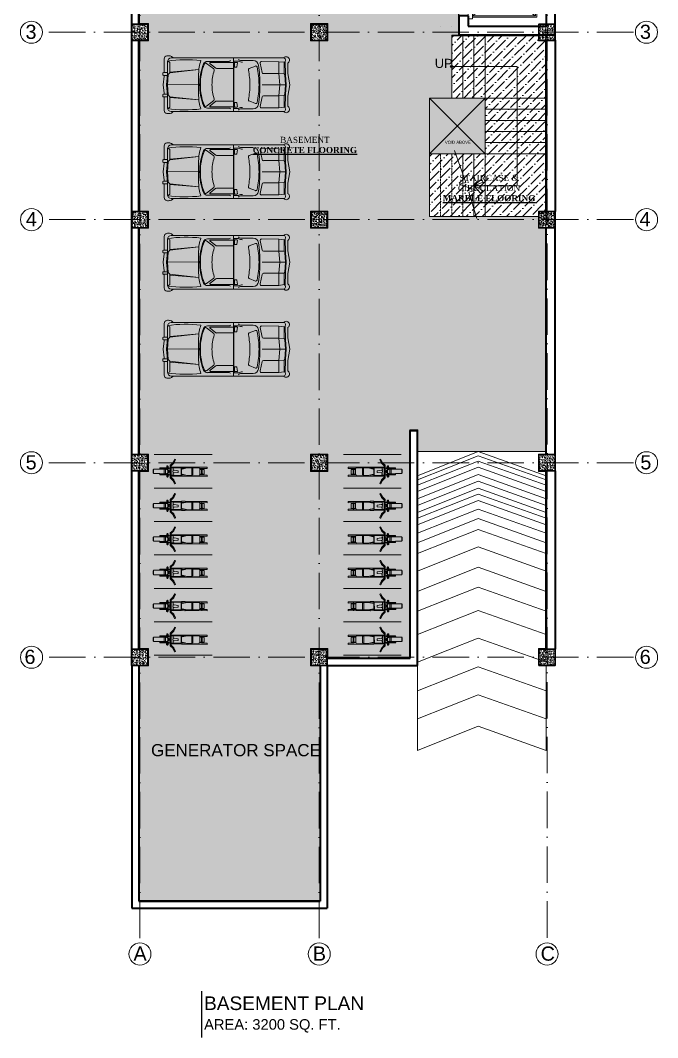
# Model space of a CAD drawing. Header units: inches. Extents: x 10755 to 33653, y -10992 to 10708.
# Drawn here: x 24280 to 24910, y -1536 to -531 of the extents above; entities that cross this region are included whole.
import ezdxf

# ---------------------------------------------------------------- set-up
doc = ezdxf.new("R2010")
doc.units = ezdxf.units.IN
doc.header["$MEASUREMENT"] = 0
doc.linetypes.add('ACAD_ISO10W100', pattern=[18, 12, -3, 0, -3])
doc.linetypes.add('HIDDEN', pattern=[0.375, 0.25, -0.125])
for name, color, linetype, lineweight in [('arrow line', 54, 'Continuous', 9), ('centerline', 9, 'ACAD_ISO10W100', 5), ('col', 1, 'Continuous', 30), ('DIMINSION', 5, 'Continuous', 15), ('hatch room', 33, 'Continuous', 9), ('hatch- rcc', 252, 'Continuous', 5), ('hatch1', 9, 'Continuous', 5), ('Pillar', 11, 'Continuous', 25), ('PLASTER', 50, 'Continuous', 9), ('STAIRCASE', 143, 'Continuous', 15), ('title text 1', 113, 'Continuous', 25), ('VEHICLES', 34, 'Continuous', 5), ('wall', 1, 'Continuous', 35), ('win sec', 161, 'Continuous', 9)]:
    doc.layers.add(name, color=color, linetype=linetype, lineweight=lineweight)
doc.layers.add('T-TEXT', color=230, linetype='Continuous')
doc.layers.add('text 100', color=4, linetype='Continuous')
doc.layers.get('DIMINSION').off()
doc.styles.add('Prajwal', font='stylu.ttf', dxfattribs={"height": 9})
doc.styles.get("Standard").update_dxf_attribs({"font": 'arial.ttf'})
doc.styles.add('suren', font='times.ttf', dxfattribs={"height": 4})

# ---------------------------------------------------------------- blocks, each defined once
blk = doc.blocks.new('ETERWEWE')
at = {"layer": 'hatch- rcc', "linetype": 'Continuous', "ltscale": 30}
h = blk.add_hatch(dxfattribs=at)
h.set_pattern_fill('AR-CONC', color=256, scale=0.5, style=0)
h.set_pattern_definition([(50, (0, 0), (3.586300913, -0.313760675), [0.375, -4.125]), (355, (0, 0), (-0.69375667, 3.76096067), [0.3, -3.3]), (100.4514445, (0.299, -0.026), (2.89254423, 3.447199955), [0.31870096, -3.50571056]), (46.1842, (0, 1), (5.33620665, -0.8275964), [0.5625, -6.1875]), (96.6356355, (0.4447, 0.931), (4.67330973, 4.870593), [0.47805171, -5.2585688]), (351.184164, (0, 1), (4.67330973, 4.870593), [0.45, -4.95]), (21, (0.5, 0.75), (2.98453526, -2.013094453), [0.375, -4.125]), (326, (0.5, 0.75), (1.21657666, 3.625750225), [0.3, -3.3]), (71.4514447, (0.7487, 0.5822), (4.20111188, 1.612655764), [0.31870095, -3.50571056]), (37.5, (0, 0), (0.060799277, 1.664469269), [0, -3.26, 0, -3.35, 0, -3.3125]), (7.5, (0, 0), (1.315347687, 1.97205856), [0, -1.91, 0, -3.185, 0, -1.2625]), (327.5, (-1.115, 0), (2.669112181, -0.112774359), [0, -1.25, 0, -3.9, 0, -5.175]), (317.5, (-1.615, 0), (2.915930847, 0.50052491), [0, -1.625, 0, -2.59, 0, -3.675])])
h.paths.add_polyline_path([(159423.2, -3794.6), (159439.2, -3794.6), (159439.2, -3778.6), (159423.2, -3778.6)])
at = {"layer": 'col', "linetype": 'Continuous', "ltscale": 30}
blk.add_lwpolyline([(159423.2, -3794.6), (159423.2, -3778.6), (159439.2, -3778.6), (159439.2, -3794.6), (159423.2, -3794.6)], dxfattribs=at)
blk = doc.blocks.new('wewerrr')
at = {"layer": 'DIMINSION', "linetype": 'Continuous'}
for p in [(16886.6, 33.2), (16886.6, 33.2), (17063.6, 33.2), (17063.6, 33.2), (17288.6, 33.2), (17288.6, 33.2), (16886.6, -116.8), (16886.6, -116.8), (17063.6, -116.8), (17063.6, -116.8), (17288.6, -116.8), (17288.6, -116.8), (16886.6, -332.8), (16886.6, -332.8), (17063.6, -332.8), (17063.6, -332.8), (17288.6, -332.8), (17288.6, -332.8), (16886.6, -517.8), (16886.6, -517.8), (17063.6, -517.8), (17063.6, -517.8), (17288.5, -517.8), (17288.5, -517.8), (16886.6, -757.8), (16886.6, -757.8), (17063.6, -757.8), (17063.6, -757.8), (17288.6, -757.8), (17288.6, -757.8), (16886.6, -949.8), (16886.6, -949.8), (17063.6, -949.8), (17063.6, -949.8), (17288.6, -949.8), (17288.6, -949.8)]:
    blk.add_blockref('ETERWEWE', p, dxfattribs=at)
blk = doc.blocks.new('ETLWEWE')
at = {"layer": 'wall', "color": 7, "ltscale": 30}
for p, q in [((174100.8, -1517.9), (174100.8, -1538)), ((174195.8, -1517.9), (174100.8, -1517.9)), ((174195.8, -1526.9), (174195.8, -1517.9)), ((174109.8, -1526.9), (174109.8, -1538)), ((174109.8, -1526.9), (174186.8, -1526.9)), ((174186.8, -1526.9), (174186.8, -1594.8)), ((174195.8, -1603.8), (174195.8, -1526.9)), ((174100.8, -1538), (174109.8, -1538)), ((174100.8, -1584.5), (174100.8, -1603.8)), ((174109.8, -1584.5), (174100.8, -1584.5)), ((174109.8, -1584.5), (174109.8, -1594.8)), ((174109.8, -1594.8), (174186.8, -1594.8)), ((174195.8, -1603.8), (174100.8, -1603.8))]:
    blk.add_line(p, q, dxfattribs=at)
at = {"layer": 'wall', "color": 7}
blk.add_line((174109.8, -1584.5), (174100.8, -1584.5), dxfattribs=at)
at = {"layer": 'win sec', "color": 7}
for p, q in [((174114, -1534.6), (174109.8, -1534.6)), ((174114, -1587.5), (174114, -1534.6)), ((174114, -1535.9), (174177.8, -1535.9)), ((174177.8, -1585.8), (174177.8, -1535.9)), ((174100.8, -1538), (174100.8, -1585.4)), ((174109.8, -1538), (174109.8, -1585.4)), ((174114, -1537.2), (174176.5, -1537.2)), ((174114, -1584.5), (174176.5, -1537.2)), ((174114, -1543.2), (174176.5, -1584.5)), ((174176.5, -1584.5), (174176.5, -1537.2)), ((174114, -1584.5), (174176.5, -1584.5)), ((174114, -1585.8), (174177.8, -1585.8)), ((174109.8, -1587.5), (174114, -1587.5)), ((174111.2, -1591.8), (174111.2, -1591.8))]:
    blk.add_line(p, q, dxfattribs=at)
blk = doc.blocks.new('A$C03EF3246')
at = {"layer": 'arrow line'}
for q in [(-16.4, -1), (-2, -1)]:
    blk.add_line((-9.2, 6.2), q, dxfattribs=at)
for points in [[(-16.4, -1), (-13.3, -2.8), (-9.2, 6.2)], [(-2, -1), (-5, -2.8), (-9.2, 6.2)]]:
    blk.add_lwpolyline(points, dxfattribs=at)
blk = doc.blocks.new('CAR KUMARI')
at = {"layer": 'VEHICLES'}
for p, q in [((176348.6, -1883.4), (176348.6, -1869.9)), ((176351.8, -1885), (176351.8, -1872.9)), ((176354.1, -1873.3), (176351.9, -1871.8)), ((176354.1, -1883.5), (176354.1, -1873.3)), ((176355.7, -1868.9), (176466.2, -1868.9)), ((176357.4, -1868.9), (176356.8, -1868.2)), ((176390.3, -1874.3), (176397.7, -1879.8)), ((176412.8, -1872.3), (176391.3, -1872.3)), ((176393.9, -1874.7), (176399.8, -1879)), ((176394.3, -1873.5), (176417.1, -1873.5)), ((176417.1, -1895.4), (176417.1, -1868.9)), ((176417.4, -1895.4), (176417.4, -1872.1)), ((176417.4, -1872.1), (176421.8, -1872.1)), ((176418, -1877.6), (176418, -1873.7)), ((176418.4, -1873.3), (176420.5, -1873.3)), ((176420.9, -1873.8), (176420.4, -1877.6)), ((176424, -1871.5), (176436.6, -1871.5)), ((176438.7, -1876.9), (176432.7, -1879.3)), ((176443.5, -1874), (176445.3, -1883.4)), ((176461.9, -1872.6), (176444.8, -1872.4)), ((176461.9, -1884.4), (176461.9, -1872.6)), ((176467, -1873.2), (176461.9, -1872.6)), ((176467, -1884.6), (176467, -1873.2)), ((176468.5, -1885.7), (176468.2, -1872.2)), ((176470.9, -1884.2), (176470.9, -1873.7)), ((176347.3, -1884.1), (176347.3, -1885.4)), ((176347.7, -1895.4), (176348.6, -1887)), ((176351.8, -1883.4), (176347.9, -1883.4)), ((176351.7, -1886.1), (176347.9, -1886.1)), ((176348.6, -1887), (176348.6, -1886.1)), ((176351.1, -1895.4), (176351.8, -1885)), ((176352.1, -1895.4), (176352.7, -1885.3)), ((176352.7, -1885.3), (176354.1, -1883.5)), ((176354.1, -1883.5), (176382.9, -1880.3)), ((176354.1, -1882.8), (176382.9, -1880.3)), ((176382.7, -1895.4), (176382.7, -1884.5)), ((176400.6, -1879.3), (176417.1, -1879.3)), ((176418.4, -1878), (176420, -1878)), ((176461.9, -1884.4), (176446.6, -1884.4)), ((176467, -1884.6), (176461.9, -1884.4)), ((176463, -1895.4), (176461.9, -1884.4)), ((176467.9, -1885.7), (176467, -1884.6)), ((176468.6, -1895.4), (176467.9, -1885.7)), ((176469.2, -1895.4), (176468.5, -1885.7)), ((176472.7, -1895.4), (176470.9, -1884.2)), ((176347.7, -1895.4), (176348.6, -1903.8)), ((176351.1, -1895.4), (176351.8, -1905.8)), ((176352, -1895), (176382.7, -1895.4)), ((176352.1, -1895.4), (176352.7, -1905.5)), ((176382.7, -1895.4), (176382.7, -1906.3)), ((176417.1, -1895.4), (176417.1, -1921.9)), ((176417.4, -1895.4), (176417.4, -1918.7)), ((176445.5, -1895.4), (176469.2, -1895.4)), ((176463, -1895.4), (176461.9, -1906.3)), ((176468.6, -1895.4), (176467.9, -1905.1)), ((176469.2, -1895.4), (176468.5, -1905.1)), ((176472.7, -1895.4), (176470.9, -1906.6)), ((176347.3, -1906.7), (176347.3, -1905.4)), ((176351.7, -1904.7), (176347.9, -1904.7)), ((176351.8, -1907.3), (176347.9, -1907.3)), ((176348.6, -1903.8), (176348.6, -1904.7)), ((176348.6, -1907.3), (176348.6, -1920.8)), ((176351.8, -1905.8), (176351.8, -1917.9)), ((176352.7, -1905.5), (176354.1, -1907.2)), ((176354.1, -1907.2), (176382.9, -1910.4)), ((176354.1, -1907.2), (176354.1, -1917.5)), ((176354.1, -1908), (176382.9, -1910.4)), ((176443.5, -1916.7), (176445.3, -1907.4)), ((176461.9, -1906.3), (176446.6, -1906.3)), ((176467, -1906.1), (176461.9, -1906.3)), ((176461.9, -1906.3), (176461.9, -1918.2)), ((176467.9, -1905.1), (176467, -1906.1)), ((176467, -1906.1), (176467, -1917.5)), ((176468.5, -1905.1), (176468.2, -1918.6)), ((176470.9, -1906.6), (176470.9, -1917)), ((176354.1, -1917.5), (176351.9, -1919)), ((176390.3, -1916.5), (176397.7, -1911)), ((176393.9, -1916.1), (176399.8, -1911.7)), ((176394.3, -1917.3), (176417.1, -1917.3)), ((176400.6, -1911.5), (176417.1, -1911.5)), ((176418, -1913.2), (176418, -1917.1)), ((176418.4, -1912.8), (176420, -1912.8)), ((176418.4, -1917.4), (176420.5, -1917.4)), ((176420.9, -1917), (176420.4, -1913.1)), ((176438.7, -1913.9), (176432.7, -1911.4)), ((176467, -1917.5), (176461.9, -1918.2)), ((176355.7, -1921.9), (176466.2, -1921.9)), ((176357.4, -1921.9), (176356.8, -1922.6)), ((176412.8, -1918.4), (176391.3, -1918.4)), ((176417.4, -1918.7), (176421.8, -1918.7)), ((176424, -1919.2), (176436.6, -1919.2)), ((176461.9, -1918.2), (176444.8, -1918.3))]:
    blk.add_line(p, q, dxfattribs=at)
at = {"layer": 'VEHICLES', "extrusion": (0, 0, -1)}
for centre, major_axis, ratio, start_param, end_param in [((176351.7, -1869.9), (2.15, 2.15), 1, 3.926991, 5.354655), ((176352.9, -1878.5), (8.29, 8.29), 1, -0.92853, -0.628431), ((176354.2, -1870.2), (-2.3, 2.3), 1, 0.942365, 1.702893), ((176469.1, -1871), (-2.31, 2.31), 1, 6.200505, 9.617557), ((176355.8, -1872.9), (-2.82, 2.82), 1, 5.497787, 7.068583), ((176370.3, -1992.7), (86.3, 86.3), 1, -0.937261, -0.665434), ((176422, -1884.5), (-27.8, 27.8), 1, 5.497787, 5.833742), ((176440.5, -1895.4), (-40.2, 40.2), 1, 5.497787, 5.867342), ((176440.4, -1895.4), (-39.6, 39.6), 1, 5.497787, 5.873713), ((176391.3, -1876.3), (2.82, 2.82), 1, 4.296546, 5.497787), ((176389.6, -1875.3), (-0.94, 0.94), 1, 5.873713, 7.710255), ((176394.3, -1874.1), (-0.47, 0.47), 1, 4.568662, 7.068584), ((176412.8, -1870.7), (1.12, 1.12), 1, 1.385462, 2.356195), ((176418.4, -1873.7), (0.282, 0.282), 1, 3.926991, 5.497787), ((176418.4, -1877.6), (-0.282, 0.282), 1, 3.926991, 5.497787), ((176420, -1877.6), (0.282, 0.282), 1, 0.907953, 2.356195), ((176420.5, -1873.7), (-0.282, 0.282), 1, 0.785398, 2.478749), ((176426, -1864.3), (-6.23, 6.23), 1, 3.910989, 4.414999), ((176424, -1869.2), (1.68, 1.68), 1, 2.356195, 3.433484), ((176436.6, -1876.9), (3.76, 3.76), 1, -0.785398, 0.64436), ((176439.2, -1878.1), (0.94, 0.94), 1, -1.175151, 0.572911), ((176359, -1895.4), (58.9, 58.9), 1, 0.572911, 0.785398), ((176306.2, -1895.4), (-96.9, 96.9), 1, 2.215156, 2.356195), ((176444.8, -1873.8), (0.94, 0.94), 1, 3.737424, 5.505309), ((176466.2, -1871.1), (-1.59, 1.59), 1, 0.785398, 3.568227), ((176347.9, -1884.1), (-0.47, 0.47), 1, 5.497787, 7.068583), ((176347.9, -1885.4), (-0.47, 0.47), 1, 3.926991, 5.497787), ((176440.4, -1895.4), (31.5, 31.5), 1, 3.926991, 4.249639), ((176396.9, -1880.8), (-0.94, 0.94), 1, 1.427069, 2.678843), ((176400.6, -1878), (-0.94, 0.94), 1, 3.926991, 4.568662), ((176433.2, -1880.5), (-0.94, 0.94), 1, 5.303337, 6.678831), ((176357.9, -1895.4), (-53.3, 53.3), 1, 2.161744, 2.356195), ((176446.6, -1883.1), (0.94, 0.94), 1, 2.356195, 3.737424), ((176440.5, -1895.4), (40.2, 40.2), 1, 3.557436, 3.926991), ((176440.4, -1895.4), (-39.6, 39.6), 1, 5.121861, 5.497787), ((176440.4, -1895.4), (-31.5, 31.5), 1, 5.175139, 5.497787), ((176357.9, -1895.4), (53.3, 53.3), 1, 0.785398, 0.979848), ((176359, -1895.4), (-58.9, 58.9), 1, 2.356195, 2.568682), ((176306.2, -1895.4), (96.9, 96.9), 1, 0.785398, 0.926437), ((176347.9, -1905.4), (0.47, 0.47), 1, 3.926991, 5.497787), ((176347.9, -1906.7), (0.47, 0.47), 1, 2.356195, 3.926991), ((176422, -1906.3), (27.8, 27.8), 1, 3.591036, 3.926991), ((176446.6, -1907.7), (-0.94, 0.94), 1, 5.687354, 7.068583), ((176355.8, -1917.9), (-2.82, 2.82), 1, 3.926991, 5.497787), ((176391.3, -1914.5), (2.82, 2.82), 1, 2.356195, 3.557436), ((176389.6, -1915.4), (-0.94, 0.94), 1, 3.285319, 5.121861), ((176394.3, -1916.6), (0.47, 0.47), 1, 2.356195, 4.856116), ((176396.9, -1909.9), (-0.94, 0.94), 1, 2.033546, 3.285319), ((176400.6, -1912.8), (-0.94, 0.94), 1, 0.143727, 0.785398), ((176418.4, -1913.2), (0.282, 0.282), 1, 3.926991, 5.497787), ((176418.4, -1917.1), (0.282, 0.282), 1, 2.356195, 3.926991), ((176420, -1913.2), (-0.282, 0.282), 1, 0.785398, 2.23364), ((176420.5, -1917.1), (0.282, 0.282), 1, 0.662844, 2.356195), ((176426, -1926.5), (6.23, 6.23), 1, -1.273406, -0.769396), ((176433.2, -1910.2), (0.94, 0.94), 1, 2.745947, 4.121441), ((176436.6, -1913.9), (-3.76, 3.76), 1, 2.497233, 3.926991), ((176439.2, -1912.7), (-0.94, 0.94), 1, 2.568682, 4.316744), ((176444.8, -1917), (-0.94, 0.94), 1, 3.919469, 5.687354), ((176466.2, -1919.6), (-1.59, 1.59), 1, 1.144162, 3.926991), ((176469.1, -1919.7), (2.31, 2.31), 1, -0.192779, 3.224273), ((176351.7, -1920.8), (-2.15, 2.15), 1, 4.070123, 5.497787), ((176352.9, -1912.2), (8.29, 8.29), 1, 2.199227, 2.499327), ((176370.3, -1798.1), (130.5, 4.9), 0.93408, 1.493988, 1.747482), ((176354.2, -1920.6), (-2.3, 2.3), 1, 3.009496, 3.770024), ((176412.8, -1920), (-1.12, 1.12), 1, 0.785398, 1.75613), ((176424, -1921.6), (-1.68, 1.68), 1, 5.991294, 7.068583)]:
    blk.add_ellipse(centre, major_axis=major_axis, ratio=ratio, start_param=start_param, end_param=end_param, dxfattribs=at)
blk = doc.blocks.new('FADFEEEE')
at = {"layer": 'VEHICLES', "extrusion": (0.001007, -0.000112319, 0.999999)}
for p, q in [((6567, 715.7, -0.1), (6541.5, 703.1, 0)), ((6550.7, 706.2, -0.1), (6558, 710.1, -0.1)), ((6558, 710.1, -0.1), (6551, 706.3, -0.1)), ((6558.7, 709.8, -0.1), (6558, 710.1, -0.1)), ((6558.7, 709.8, -0.1), (6567.8, 714.1, -0.1)), ((6559.2, 709.7, -0.1), (6558.7, 709.8, -0.1)), ((6559.2, 709.7, -0.1), (6559.6, 708.9, -0.1)), ((6561.7, 709.9, -0.1), (6559.6, 708.9, -0.1)), ((6559.6, 708.9, -0.1), (6562.3, 703.4, -0.1)), ((6561.2, 711, -0.1), (6561.7, 711.2, -0.1)), ((6561.5, 711.1, -0.1), (6561.2, 711, -0.1)), ((6561.7, 709.9, -0.1), (6561.2, 711, -0.1)), ((6562, 711.4, -0.1), (6561.5, 711.1, -0.1)), ((6561.7, 711.2, -0.1), (6562, 711.4, -0.1)), ((6564.3, 704.4, -0.1), (6561.7, 709.9, -0.1)), ((6562.5, 710.3, -0.1), (6562, 711.4, -0.1)), ((6562.9, 709.6, -0.1), (6562.2, 711.1, -0.1)), ((6562.5, 710.3, -0.1), (6564.8, 711.4, -0.1)), ((6565.2, 704.8, -0.1), (6562.5, 710.3, -0.1)), ((6563.4, 708.6, -0.1), (6564.4, 706.5, -0.1)), ((6567.4, 705.9, -0.1), (6564.8, 711.4, -0.1)), ((6567, 715.7, -0.1), (6567.8, 714.1, -0.1)), ((6520, 694.4, 0), (6520.5, 694.7, 0)), ((6520.3, 694.6, 0), (6520, 694.4, 0)), ((6520.1, 694.2, 0), (6520, 694.4, 0)), ((6520.2, 694.2, 0), (6521.1, 694.4, 0)), ((6520.9, 694.8, 0), (6520.3, 694.6, 0)), ((6520.5, 694.7, 0), (6520.9, 694.8, 0)), ((6521.1, 694.4, 0), (6520.9, 694.8, 0)), ((6521.1, 694.4, 0), (6521.4, 694.4, 0)), ((6521.4, 694.4, 0), (6522, 693, 0)), ((6524.5, 693.9, 0), (6523.2, 696.8, 0)), ((6523.2, 696.8, 0), (6523.5, 696.7, 0)), ((6523.5, 696.7, 0), (6524.6, 696.7, 0)), ((6525.3, 695.3, 0), (6524.6, 696.7, 0)), ((6537.4, 701.1, 0), (6525.3, 695.3, 0)), ((6525.7, 694.5, 0), (6525.3, 695.3, 0)), ((6525.7, 694.5, 0), (6527.9, 695.5, 0)), ((6530, 685.7, 0), (6525.7, 694.5, 0)), ((6527.9, 695.5, 0), (6537.3, 700.1, 0)), ((6527.9, 695.5, 0), (6529.4, 692.4, 0)), ((6530.5, 693.3, 0), (6535.6, 694.9, 0)), ((6535.6, 694.9, 0), (6536.6, 693, 0)), ((6537.3, 700.1, 0), (6537.4, 700.1, 0)), ((6537.3, 700.1, 0), (6541.5, 691.3, 0)), ((6541.3, 703.1, 0), (6537.4, 701.2, 0)), ((6537.4, 701.2, 0), (6537.4, 701.1, 0)), ((6537.4, 701.1, 0), (6537.4, 700.1, 0)), ((6537.7, 700.3, 0), (6537.4, 700.1, 0)), ((6537.7, 700.3, 0), (6538.3, 699, 0)), ((6538.3, 699, 0), (6538.8, 699.4, 0)), ((6538.3, 699, 0), (6538.4, 698.9, 0)), ((6539, 699.2, 0), (6538.4, 698.9, 0)), ((6538.4, 698.9, 0), (6541.3, 692.9, 0)), ((6538.8, 699.4, 0), (6541.6, 701.6, 0)), ((6538.8, 700.3, 0), (6541.6, 701.6, 0)), ((6538.8, 700.3, 0), (6538.8, 700.6, 0)), ((6538.8, 699.5, 0), (6538.8, 700.3, 0)), ((6538.8, 699.4, 0), (6538.8, 699.5, 0)), ((6544.3, 703.5, 0), (6539, 699.2, 0)), ((6541.5, 703.1, 0), (6541.3, 703.1, 0)), ((6541.7, 703.1, 0), (6541.5, 703.1, 0)), ((6541.5, 703.1, 0), (6541.5, 703.1, 0)), ((6541.6, 701.6, 0), (6542.2, 702.1, 0)), ((6548.6, 694.7, -0.1), (6541.9, 693.2, 0)), ((6542.2, 702.1, 0), (6543.4, 703, 0)), ((6544.3, 703.5, 0), (6543.4, 703, 0)), ((6549.5, 706, -0.1), (6544.3, 703.5, 0)), ((6546.1, 693.9, -0.1), (6547.6, 694.3, -0.1)), ((6572.2, 705, -0.1), (6546.6, 692.8, -0.1)), ((6548.6, 694.7, -0.1), (6547.6, 694.3, -0.1)), ((6553.8, 697.3, -0.1), (6548.6, 694.7, -0.1)), ((6550.5, 706.5, -0.1), (6549.5, 706, -0.1)), ((6549.5, 706, -0.1), (6553.8, 697.3, -0.1)), ((6551, 706.3, -0.1), (6550.2, 705.9, -0.1)), ((6550.5, 706.5, -0.1), (6550.7, 706.2, -0.1)), ((6550.7, 706.2, -0.1), (6550.7, 706.2, -0.1)), ((6551, 706.3, -0.1), (6554.9, 698.2, -0.1)), ((6554.8, 697.7, -0.1), (6553.8, 697.3, -0.1)), ((6554.9, 698.2, -0.1), (6554.1, 697.8, -0.1)), ((6554.6, 698, -0.1), (6562.2, 701.4, -0.1)), ((6554.6, 698.1, -0.1), (6554.6, 698, -0.1)), ((6554.6, 698, -0.1), (6554.8, 697.7, -0.1)), ((6562.2, 701.4, -0.1), (6554.9, 698.2, -0.1)), ((6562.2, 701.4, -0.1), (6562.4, 702.1, -0.1)), ((6564.3, 704.4, -0.1), (6562.3, 703.4, -0.1)), ((6562.3, 703.4, -0.1), (6562.6, 702.6, -0.1)), ((6562.4, 702.1, -0.1), (6564.9, 703.3, -0.1)), ((6562.4, 702.1, -0.1), (6562.6, 702.6, -0.1)), ((6564.9, 703.3, -0.1), (6564.3, 704.4, -0.1)), ((6565.6, 704.1, -0.1), (6564.9, 705.6, -0.1)), ((6564.9, 703.2, -0.1), (6564.9, 703.3, -0.1)), ((6565.2, 703.3, -0.1), (6564.9, 703.2, -0.1)), ((6565.2, 704.8, -0.1), (6567.4, 705.9, -0.1)), ((6565.7, 703.7, -0.1), (6565.2, 704.8, -0.1)), ((6565.8, 703.6, -0.1), (6565.2, 703.3, -0.1)), ((6565.7, 703.7, -0.1), (6571.4, 706.5, -0.1)), ((6565.8, 703.6, -0.1), (6565.7, 703.7, -0.1)), ((6572.2, 705, -0.1), (6571.4, 706.5, -0.1)), ((6513.5, 686.3, 0), (6506, 682.7, 0)), ((6506.3, 682.2, 0), (6506, 682.7, 0)), ((6506.1, 682.1, 0), (6506.3, 682.2, 0)), ((6506.1, 682.1, 0), (6508.1, 678, 0)), ((6508.3, 678.1, 0), (6506.3, 682.2, 0)), ((6508.5, 677.6, 0), (6516, 681.2, 0)), ((6512.7, 687.7, 0), (6521.2, 692, 0)), ((6512.7, 687.7, 0), (6512.9, 687.1, 0)), ((6512.9, 687.1, 0), (6513.1, 687.2, 0)), ((6513.1, 687.2, 0), (6514, 687.6, 0)), ((6513.1, 687.2, 0), (6513.6, 687.5, 0)), ((6513.5, 686.3, 0), (6513.1, 687.2, 0)), ((6514.4, 686.8, 0), (6513.5, 686.3, 0)), ((6514, 687.6, 0), (6521.6, 691.2, 0)), ((6514.4, 686.8, 0), (6514, 687.6, 0)), ((6521.9, 690.4, 0), (6514.4, 686.8, 0)), ((6516.9, 681.6, 0), (6516, 681.2, 0)), ((6516.5, 680.2, 0), (6516, 681.2, 0)), ((6516.6, 679.6, 0), (6525.2, 683.6, 0)), ((6524.4, 685.3, 0), (6516.9, 681.6, 0)), ((6517.3, 680.6, 0), (6516.9, 681.6, 0)), ((6517.3, 680.6, 0), (6524.8, 684.4, 0)), ((6518.6, 688.8, 0), (6520.1, 689.5, 0)), ((6521, 683.6, 0), (6518.6, 688.8, 0)), ((6519.6, 693.9, 0), (6520.1, 694.2, 0)), ((6520.5, 691.9, 0), (6519.6, 693.9, 0)), ((6520.1, 694.2, 0), (6520.2, 694.2, 0)), ((6520.1, 689.5, 0), (6522.2, 689.9, 0)), ((6520.1, 689.5, 0), (6522.6, 684.4, 0)), ((6520.2, 694.2, 0), (6521.1, 692.2, 0)), ((6520.5, 691.9, 0), (6521.1, 692.2, 0)), ((6521, 683.6, 0), (6522.6, 684.4, 0)), ((6521.1, 692.2, 0), (6521.8, 692.8, 0)), ((6521.1, 692.2, 0), (6521.1, 692.2, 0)), ((6521.2, 692, 0), (6521.1, 692.2, 0)), ((6521.2, 692, 0), (6522, 692.4, 0)), ((6521.6, 691.2, 0), (6522.4, 691.6, 0)), ((6521.9, 690.4, 0), (6521.6, 691.2, 0)), ((6521.8, 692.8, 0), (6522, 693, 0)), ((6522, 692.4, 0), (6521.8, 692.8, 0)), ((6522.2, 689.9, 0), (6521.9, 690.4, 0)), ((6522, 692.4, 0), (6522.2, 692.5, 0)), ((6523.5, 693.1, 0), (6522.2, 692.5, 0)), ((6522.2, 692.5, 0), (6522.6, 691.7, 0)), ((6522.2, 689.9, 0), (6523.2, 690.1, 0)), ((6522.4, 691.6, 0), (6522.6, 691.7, 0)), ((6523.2, 690.1, 0), (6522.4, 691.6, 0)), ((6522.6, 691.7, 0), (6523.9, 692.3, 0)), ((6522.6, 684.4, 0), (6524.2, 685.8, 0)), ((6523.2, 690.1, 0), (6524.9, 686.5, 0)), ((6523.2, 690.1, 0), (6523.2, 690.1, 0)), ((6523.9, 692.3, 0), (6523.5, 693.1, 0)), ((6525.9, 691, 0), (6523.5, 689.8, 0)), ((6523.5, 689.8, 0), (6524.4, 690.2, 0)), ((6524.9, 686.9, 0), (6523.5, 689.8, 0)), ((6524.2, 685.8, 0), (6524.9, 686.4, 0)), ((6524.4, 685.3, 0), (6524.2, 685.8, 0)), ((6524.4, 690.2, 0), (6526, 691, 0)), ((6525.8, 687.3, 0), (6524.4, 690.2, 0)), ((6524.8, 684.4, 0), (6524.4, 685.3, 0)), ((6526, 691, 0), (6524.5, 693.9, 0)), ((6524.5, 693.9, 0), (6525.9, 691, 0)), ((6524.5, 693.9, 0), (6524.5, 693.9, 0)), ((6524.7, 683.3, 0), (6525.2, 683.5, 0)), ((6525.7, 681.3, 0), (6524.7, 683.3, 0)), ((6524.8, 684.4, 0), (6525.7, 684.8, 0)), ((6524.9, 686.9, 0), (6525.8, 687.3, 0)), ((6524.9, 686.4, 0), (6524.9, 686.5, 0)), ((6525.7, 684.8, 0), (6524.9, 686.4, 0)), ((6525.2, 683.6, 0), (6526.1, 684, 0)), ((6525.2, 683.5, 0), (6525.3, 683.6, 0)), ((6525.2, 683.5, 0), (6525.2, 683.6, 0)), ((6525.3, 683.6, 0), (6526.2, 683.7, 0)), ((6525.3, 683.6, 0), (6526.3, 681.6, 0)), ((6525.7, 684.8, 0), (6525.9, 685, 0)), ((6525.7, 681.3, 0), (6526.2, 681.5, 0)), ((6525.8, 687.3, 0), (6527.3, 688.1, 0)), ((6525.9, 691, 0), (6525.9, 691, 0)), ((6527.1, 685.6, 0), (6525.9, 685, 0)), ((6525.9, 685, 0), (6526.3, 684.1, 0)), ((6526, 691, 0), (6526, 691, 0)), ((6526.5, 689.8, 0), (6526, 691, 0)), ((6526.5, 689.8, 0), (6526.1, 689.6, 0)), ((6526.1, 689.6, 0), (6526.4, 689, 0)), ((6526.1, 684, 0), (6526.3, 684.1, 0)), ((6526.2, 683.7, 0), (6526.1, 684, 0)), ((6526.2, 683.7, 0), (6526.5, 683.8, 0)), ((6526.2, 681.5, 0), (6526.3, 681.6, 0)), ((6526.4, 681.1, 0), (6526.2, 681.5, 0)), ((6526.3, 684.1, 0), (6527.6, 684.7, 0)), ((6526.3, 681.6, 0), (6527, 682.2, 0)), ((6526.4, 689, 0), (6526.8, 689.2, 0)), ((6526.7, 681.3, 0), (6526.4, 681.1, 0)), ((6526.8, 689.2, 0), (6526.5, 689.8, 0)), ((6526.5, 683.8, 0), (6527.2, 682.4, 0)), ((6527.3, 681.5, 0), (6526.7, 681.3, 0)), ((6527.4, 688.1, 0), (6526.8, 689.2, 0)), ((6527, 682.2, 0), (6527.2, 682.4, 0)), ((6527.3, 681.5, 0), (6527, 682.2, 0)), ((6527.6, 684.7, 0), (6527.1, 685.6, 0)), ((6527.3, 688.1, 0), (6527.4, 688.1, 0)), ((6527.3, 688.1, 0), (6528.7, 685.1, 0)), ((6528.8, 685.1, 0), (6527.4, 688.1, 0)), ((6528.7, 685.1, 0), (6528.8, 685.1, 0)), ((6530.2, 682.3, 0), (6528.8, 685.1, 0)), ((6530.5, 693.3, 0), (6529.7, 692.4, 0)), ((6529.7, 692.4, 0), (6529.8, 691.1, 0)), ((6529.8, 691.1, 0), (6530.8, 690.1, 0)), ((6530, 693, 0), (6530.5, 693.3, 0)), ((6532.2, 686.8, 0), (6530, 685.7, 0)), ((6530.4, 684.9, 0), (6530, 685.7, 0)), ((6530.2, 682.3, 0), (6530.3, 682.6, 0)), ((6534.9, 680.9, 0), (6530.2, 682.3, 0)), ((6530.3, 682.6, 0), (6531, 683.5, 0)), ((6542.4, 690.8, 0), (6530.4, 684.9, 0)), ((6531, 683.5, 0), (6530.4, 684.9, 0)), ((6530.7, 689.8, 0), (6532.2, 686.8, 0)), ((6530.8, 690.1, 0), (6532, 690.2, 0)), ((6535.5, 682.1, 0), (6531, 683.5, 0)), ((6531.5, 689.8, 0), (6532, 690.2, 0)), ((6536.6, 693, 0), (6532, 690.2, 0)), ((6533.6, 687.5, 0), (6532.2, 686.8, 0)), ((6533.6, 687.5, 0), (6541.5, 691.3, 0)), ((6534.9, 681.1, 0), (6535, 681.2, 0)), ((6535, 681.2, 0), (6535.5, 682.1, 0)), ((6535.3, 681.5, 0), (6536.3, 680.4, 0)), ((6539.7, 678.9, 0), (6535.5, 682.1, 0)), ((6541.9, 693.2, 0), (6541.3, 692.9, 0)), ((6541.3, 692.8, 0), (6542, 693, 0)), ((6541.3, 692.9, 0), (6541.3, 692.8, 0)), ((6541.3, 692.8, 0), (6541.9, 691.5, 0)), ((6541.5, 691.3, 0), (6541.7, 691.4, 0)), ((6541.9, 691.5, 0), (6541.7, 691.4, 0)), ((6542.4, 690.8, 0), (6541.7, 691.4, 0)), ((6542, 693, 0), (6542.9, 693.2, 0)), ((6542, 693, 0), (6542, 692.9, 0)), ((6542, 692.9, 0), (6542.1, 692.8, 0)), ((6542.9, 693.2, 0), (6542.1, 692.8, 0)), ((6542.1, 692.8, 0), (6542.6, 692.4, 0)), ((6542.5, 690.7, 0), (6542.4, 690.8, 0)), ((6546.4, 692.6, -0.1), (6542.5, 690.7, 0)), ((6542.6, 692.4, 0), (6545.5, 693.8, -0.1)), ((6542.6, 692.4, 0), (6542.9, 692.2, 0)), ((6542.9, 693.2, 0), (6545.5, 693.8, -0.1)), ((6542.9, 693.2, 0), (6542.9, 693.2, 0)), ((6545.5, 693.8, -0.1), (6546.1, 693.9, -0.1)), ((6546.6, 692.8, -0.1), (6546.4, 692.6, -0.1)), ((6546.7, 692.9, -0.1), (6546.6, 692.8, -0.1)), ((6546.6, 692.8, -0.1), (6546.6, 692.8, -0.1)), ((6508.3, 678.1, 0), (6508.1, 678, 0)), ((6508.5, 677.6, 0), (6508.3, 678.1, 0)), ((6516.3, 680.2, 0), (6516.5, 680.2, 0)), ((6516.3, 680.2, 0), (6516.6, 679.6, 0)), ((6516.5, 680.2, 0), (6517.3, 680.6, 0)), ((6534.8, 681.1, 0), (6534.9, 681.1, 0)), ((6534.8, 681.1, 0), (6534.9, 681, 0)), ((6534.9, 681.1, 0), (6538, 679.6, 0)), ((6534.9, 681, 0), (6535.2, 680.6, 0)), ((6534.9, 680.9, 0), (6534.9, 681, 0)), ((6535.2, 680.6, 0), (6534.9, 680.9, 0)), ((6535.2, 680.6, 0), (6535.3, 680.5, 0)), ((6535.3, 680.5, 0), (6535.5, 680.4, 0)), ((6535.5, 680.4, 0), (6537.2, 679.6, 0)), ((6538.8, 677.8, 0), (6535.5, 680.4, 0)), ((6538, 679.6, 0), (6537.2, 679.6, 0)), ((6538.8, 677.8, 0), (6539.1, 678, 0)), ((6539.1, 678, 0), (6539.7, 678.9, 0))]:
    blk.add_line(p, q, dxfattribs=at)
at = {"layer": 'VEHICLES', "extrusion": (0.000699177, 0.000510352, 1)}
for p, q in [((6524.9, 701.3, 0), (6523.2, 696.7, 0)), ((6526.3, 701.1, 0), (6524.6, 696.7, 0)), ((6524.8, 701.9, 0), (6524.9, 702.2, 0)), ((6524.9, 701.7, 0), (6524.8, 701.9, 0)), ((6524.9, 706.4, 0), (6525.2, 706.4, 0)), ((6524.9, 706.4, 0), (6524.9, 702.2, 0)), ((6524.9, 702.2, 0), (6525.3, 704, 0)), ((6525, 701.3, 0), (6524.9, 701.7, 0)), ((6524.9, 701.7, 0), (6524.9, 701.3, 0)), ((6524.9, 701.3, 0), (6525, 701.3, 0)), ((6525, 701.2, 0), (6525.1, 701.3, 0)), ((6525, 701.2, 0), (6525, 701.3, 0)), ((6525.1, 701.3, 0), (6525.8, 704.6, 0)), ((6525.1, 701.3, 0), (6525.2, 701.2, 0)), ((6525.2, 706.4, 0), (6526.2, 706.4, 0)), ((6525.2, 701.2, 0), (6526.3, 701.1, 0)), ((6525.8, 704.6, 0), (6525.3, 704, 0)), ((6525.6, 701.3, 0), (6525.4, 702.8, 0)), ((6526.2, 706.4, 0), (6526.3, 701.1, 0))]:
    blk.add_line(p, q, dxfattribs=at)

msp = doc.modelspace()

# ---------------------------------------------------------------- hatches: boundary and pattern name
at = {"layer": 'hatch room'}
h = msp.add_hatch(dxfattribs=at)
h.set_pattern_fill('AR-SAND', color=256, scale=2, style=0)
h.set_pattern_definition([(37.5, (13677.27, -10606.94), (-0.1259867, 3.85364754), [0, -3.04, 0, -3.4, 0, -3.25]), (7.5, (13677.27, -10606.94), (3.5395534, 5.6442921), [0, -1.64, 0, -2.74, 0, -1.05]), (327.5, (13674.81, -10606.94), (6.2282837, 0.0113181), [0, -1, 0, -3.6, 0, -4.7]), (317.5, (13674.81, -10606.94), (6.0122532, 1.7553511), [0, -0.5, 0, -2.36, 0, -2.7])])
h.paths.add_polyline_path([(24792.003, -178.593), (24792.003, -185.593), (24799.001, -185.593), (24799.001, -318.593), (24792.001, -318.593), (24792.001, -335.593), (24799.001, -335.593), (24799.001, -459.741), (24713.001, -459.741), (24713.001, -546.593), (24706.317, -546.593), (24706.317, -608.084), (24739.329, -608.093), (24739.329, -663.095), (24684.317, -663.115), (24684.317, -725.093), (24791.922, -725.093), (24791.922, -736.593), (24799.001, -736.593), (24799.001, -957.093), (24672.999, -957.093), (24672.999, -935.593), (24664.999, -935.593), (24664.999, -1160.593), (24584.054, -1160.593), (24584.054, -1151.593), (24567.054, -1151.593), (24567.054, -1168.593), (24576.054, -1168.593), (24576.054, -1400.262), (24398.054, -1400.262), (24398.054, -1168.593), (24407.054, -1168.593), (24407.054, -1151.593), (24398.054, -1151.593), (24398.054, -976.593), (24407.054, -976.593), (24407.054, -959.593), (24398.054, -959.593), (24398.054, -736.593), (24407.054, -736.593), (24407.054, -719.593), (24398.054, -719.593), (24398.054, -551.593), (24407.054, -551.593), (24407.054, -534.593), (24398.054, -534.593), (24398.054, -335.593), (24407.054, -335.593), (24407.054, -318.593), (24398.054, -318.593), (24398.054, -185.593), (24407.056, -185.593), (24407.056, -178.593), (24567.056, -178.593), (24567.056, -185.593), (24584.056, -185.593), (24584.054, -178.593)])
h.paths.add_polyline_path([(24567.054, -959.593), (24584.054, -959.593), (24584.054, -976.593), (24567.054, -976.593)], flags=16)
h.paths.add_polyline_path([(24567.054, -719.593), (24584.054, -719.593), (24584.054, -736.593), (24567.054, -736.593)], flags=16)
h.paths.add_polyline_path([(24567.054, -534.593), (24584.054, -534.593), (24584.054, -551.593), (24567.054, -551.593)], flags=16)
h.paths.add_polyline_path([(24567.054, -318.593), (24584.054, -318.593), (24584.054, -335.593), (24567.054, -335.593)], flags=16)
h = msp.add_hatch(dxfattribs=at)
h.set_pattern_fill('ANSI36', color=256, scale=45, style=0)
h.set_pattern_definition([(45, (13677.27, -10606.94), (2.9831067, 10.938058), [14.0625, -2.8125, 0, -2.8125])])
h.paths.add_polyline_path([(24739.329, -663.095), (24739.329, -608.093), (24706.317, -608.084), (24706.317, -546.093), (24713.001, -546.093), (24713.001, -546.593), (24792.001, -546.593), (24792.001, -551.593), (24799.001, -551.593), (24799.001, -719.593), (24791.922, -719.593), (24791.922, -725.093), (24684.317, -725.093), (24684.317, -663.115)])
at = {"layer": 'Pillar', "ltscale": 100}
h = msp.add_hatch(color=256, dxfattribs=at)
edge = h.paths.add_edge_path()
edge.add_arc((24706.317, -576.889), 1, 180, 540)
msp.add_hatch(color=256, dxfattribs=at).paths.add_polyline_path([(24707.317, -576.887, 1), (24705.317, -576.887, 1)])

# ---------------------------------------------------------------- linework, layer by layer
at = {"layer": 'arrow line'}
for p, q in [((24706.317, -576.825), (24770.83, -576.825)), ((24770.83, -576.825), (24770.83, -694.865)), ((24720.378, -691.344), (24709.045, -659.899)), ((24713.606, -693.136), (24720.378, -691.344)), ((24713.606, -693.136), (24730.09, -699.077)), ((24723.317, -700.87), (24730.09, -699.077)), ((24731.216, -726.913), (24723.317, -700.87)), ((24728.317, -694.865), (24770.83, -694.865))]:
    msp.add_line(p, q, dxfattribs=at)
at = {"layer": 'centerline', "ltscale": 3}
for p, q in [((24398.554, -102.878), (24398.554, -1442.142)), ((24575.554, -102.878), (24575.554, -1442.142)), ((24800.501, -102.561), (24800.501, -1442.142)), ((24885.672, -543.093), (24302.315, -543.093)), ((24885.785, -728.093), (24302.429, -728.093)), ((24885.74, -968.093), (24302.384, -968.093)), ((24885.785, -1160.093), (24302.429, -1160.093))]:
    msp.add_line(p, q, dxfattribs=at)
at = {"layer": 'centerline', "linetype": 'Continuous'}
for centre in [(24291.404, -543.093), (24898.642, -543.093), (24291.517, -728.093), (24898.756, -728.093), (24291.472, -968.093), (24898.71, -968.093), (24291.517, -1160.093), (24898.756, -1160.093), (24398.554, -1453.054), (24575.554, -1453.054), (24800.501, -1453.054)]:
    msp.add_circle(centre, 10.912, dxfattribs=at)
at = {"layer": 'Defpoints'}
for points in [[(24722.501, -526.841), (24713.501, -526.841), (24713.501, -546.093), (24792.501, -546.093), (24792.501, -551.093), (24799.501, -551.093)], [(24397.554, -535.093), (24406.554, -535.093), (24406.554, -551.093), (24397.554, -551.093)], [(24397.554, -720.093), (24406.554, -720.093), (24406.554, -736.093), (24397.554, -736.093)], [(24799.501, -720.093), (24792.422, -720.093), (24792.422, -736.093), (24799.501, -736.093)], [(24397.554, -960.093), (24406.554, -960.093), (24406.554, -976.093), (24397.554, -976.093)], [(24799.501, -960.093), (24792.501, -960.093), (24792.501, -976.093), (24799.501, -976.093)], [(24397.554, -1168.093), (24406.554, -1168.093), (24406.554, -1152.093), (24397.554, -1152.093)], [(24576.554, -1168.093), (24567.554, -1168.093), (24567.554, -1152.093), (24583.554, -1152.093), (24583.554, -1161.093)], [(24799.501, -1152.093), (24792.501, -1152.093), (24792.501, -1168.093)]]:
    msp.add_lwpolyline(points, dxfattribs=at)
msp.add_lwpolyline([(24567.554, -960.093), (24583.554, -960.093), (24583.554, -976.093), (24567.554, -976.093)], close=True, dxfattribs=at)
at = {"layer": 'hatch1', "linetype": 'Continuous', "ltscale": 30}
for p, q in [((24684.334, -608.079), (24684.317, -663.115)), ((24739.329, -608.079), (24684.317, -663.115)), ((24739.329, -663.093), (24684.334, -608.078)), ((24808.353, -762.093), (24808.353, -960.093)), ((24732.448, -957.093), (24672.527, -980.895)), ((24732.448, -961.284), (24672.527, -985.086)), ((24732.448, -957.093), (24799.527, -980.895)), ((24732.448, -961.284), (24799.527, -985.086)), ((24732.448, -966.407), (24672.527, -990.208)), ((24732.448, -972.606), (24672.527, -996.408)), ((24732.448, -966.407), (24799.527, -990.208)), ((24732.448, -972.606), (24799.527, -996.408)), ((24732.448, -979.839), (24672.527, -1003.641)), ((24732.448, -979.839), (24799.527, -1003.641)), ((24732.448, -986.383), (24672.527, -1010.185)), ((24732.448, -993.272), (24672.527, -1017.074)), ((24732.448, -986.383), (24799.527, -1010.185)), ((24732.448, -993.272), (24799.527, -1017.074)), ((24732.448, -998.995), (24672.527, -1022.796)), ((24732.448, -998.995), (24799.527, -1022.796)), ((24732.448, -1005.514), (24672.527, -1029.316)), ((24732.448, -1013.896), (24672.527, -1037.698)), ((24732.448, -1005.514), (24799.527, -1029.316)), ((24732.448, -1013.896), (24799.527, -1037.698)), ((24732.448, -1023.209), (24672.527, -1047.011)), ((24732.448, -1023.209), (24799.527, -1047.011)), ((24732.448, -1033.92), (24672.527, -1057.721)), ((24732.448, -1033.92), (24799.527, -1057.721)), ((24732.448, -1051.149), (24672.527, -1074.951)), ((24732.448, -1051.149), (24799.527, -1074.951)), ((24732.448, -1071.307), (24672.527, -1095.109)), ((24732.448, -1071.307), (24799.527, -1095.109)), ((24732.448, -1090.917), (24672.527, -1114.719)), ((24732.448, -1090.917), (24799.527, -1114.719)), ((24732.448, -1113.794), (24672.527, -1137.596)), ((24732.448, -1113.794), (24799.527, -1137.596)), ((24732.448, -1141.209), (24672.527, -1165.01)), ((24732.448, -1141.209), (24799.527, -1165.01)), ((24672.499, -1168.093), (24672.527, -1252.071)), ((24732.448, -1169.533), (24672.527, -1193.335)), ((24732.448, -1169.533), (24799.527, -1193.335)), ((24799.527, -1252.071), (24799.501, -1168.093)), ((24732.448, -1197.196), (24672.527, -1220.998)), ((24732.448, -1197.196), (24799.527, -1220.998)), ((24732.448, -1228.27), (24672.527, -1252.071)), ((24732.448, -1228.27), (24799.527, -1252.071))]:
    msp.add_line(p, q, dxfattribs=at)
at = {"layer": 'hatch1', "linetype": 'HIDDEN'}
for p, q in [((24684.317, -725.093), (24684.317, -663.093)), ((24684.317, -663.115), (24710.2, -663.105)), ((24695.317, -725.093), (24695.317, -663.093)), ((24706.317, -725.093), (24706.317, -663.093)), ((24717.317, -725.093), (24717.317, -692.154))]:
    msp.add_line(p, q, dxfattribs=at)
at = {"layer": 'Pillar', "ltscale": 100}
msp.add_circle((24706.317, -576.889), 1, dxfattribs=at)
at = {"layer": 'PLASTER'}
for points in [[(24672.999, -1168.093), (24672.999, -935.593), (24664.999, -935.593), (24664.999, -1160.593), (24584.054, -1160.593), (24584.054, -1151.593), (24567.054, -1151.593), (24567.054, -1168.593), (24576.054, -1168.593), (24576.054, -1400.262), (24398.054, -1400.262), (24398.054, -1168.593), (24407.054, -1168.593), (24407.054, -1151.593), (24398.054, -1151.593), (24398.054, -976.593), (24407.054, -976.593), (24407.054, -959.593), (24398.054, -959.593), (24398.054, -736.593), (24407.054, -736.593), (24407.054, -719.593), (24398.054, -719.593), (24398.054, -551.593), (24407.054, -551.593), (24407.054, -534.593), (24398.054, -534.593), (24398.054, -335.593)], [(24713.001, -459.741), (24713.001, -546.593), (24706.317, -546.593), (24706.317, -608.084), (24739.329, -608.093), (24739.329, -663.095), (24684.317, -663.115), (24684.317, -725.093), (24791.922, -725.093), (24791.922, -736.593), (24799.001, -736.593), (24799.001, -957.093), (24672.999, -957.093), (24672.999, -935.593), (24664.999, -935.593), (24664.999, -1160.593), (24584.054, -1160.593), (24584.054, -1151.593), (24567.054, -1151.593), (24567.054, -1168.593), (24576.054, -1168.593), (24576.054, -1400.262), (24398.054, -1400.262), (24398.054, -1168.593), (24407.054, -1168.593), (24407.054, -1151.593), (24398.054, -1151.593), (24398.054, -976.593), (24407.054, -976.593), (24407.054, -959.593), (24398.054, -959.593), (24398.054, -736.593), (24407.054, -736.593), (24407.054, -719.593), (24398.054, -719.593), (24398.054, -551.593), (24407.054, -551.593), (24407.054, -534.593), (24398.054, -534.593), (24398.054, -335.593)], [(24722.501, -526.341), (24713.001, -526.341), (24713.001, -546.593), (24792.001, -546.593), (24792.001, -551.593), (24799.001, -551.593), (24799.001, -719.593), (24791.922, -719.593), (24791.922, -736.593), (24799.001, -736.593), (24799.001, -959.593), (24792.001, -959.593), (24792.001, -976.593), (24799.001, -976.593), (24799.001, -1151.593), (24792.001, -1151.593), (24792.001, -1168.093)]]:
    msp.add_lwpolyline(points, dxfattribs=at)
for points in [[(24567.054, -534.593), (24584.054, -534.593), (24584.054, -551.593), (24567.054, -551.593)], [(24567.054, -534.593), (24584.054, -534.593), (24584.054, -551.593), (24567.054, -551.593)], [(24739.329, -663.095), (24739.329, -608.093), (24706.317, -608.084), (24706.317, -546.093), (24713.001, -546.093), (24713.001, -546.593), (24792.001, -546.593), (24792.001, -551.593), (24799.001, -551.593), (24799.001, -719.593), (24791.922, -719.593), (24791.922, -725.093), (24684.317, -725.093), (24684.317, -663.115)], [(24567.054, -719.593), (24584.054, -719.593), (24584.054, -736.593), (24567.054, -736.593)], [(24567.054, -719.593), (24584.054, -719.593), (24584.054, -736.593), (24567.054, -736.593)], [(24567.054, -959.593), (24584.054, -959.593), (24584.054, -976.593), (24567.054, -976.593)], [(24567.054, -959.593), (24584.054, -959.593), (24584.054, -976.593), (24567.054, -976.593)]]:
    msp.add_lwpolyline(points, close=True, dxfattribs=at)
at = {"layer": 'STAIRCASE', "linetype": 'Continuous', "ltscale": 30}
for p, q in [((24695.317, -537.093), (24695.317, -537.093)), ((24706.317, -537.093), (24706.317, -537.093)), ((24706.317, -608.078), (24706.317, -546.093)), ((24739.33, -546.093), (24706.317, -546.093)), ((24717.317, -608.078), (24717.317, -546.093)), ((24728.317, -608.093), (24728.317, -546.093)), ((24739.328, -720.093), (24739.33, -546.093)), ((24799.328, -720.093), (24799.33, -551.093)), ((24799.328, -720.093), (24799.33, -551.093)), ((24799.33, -728.093), (24799.33, -543.093)), ((24742.362, -608.093), (24684.335, -608.078)), ((24742.33, -608.093), (24799.33, -608.093)), ((24739.329, -619.093), (24799.33, -619.093)), ((24739.329, -630.093), (24799.33, -630.093)), ((24739.329, -641.093), (24799.33, -641.093)), ((24739.329, -652.093), (24799.33, -652.093)), ((24710.2, -663.105), (24742.33, -663.093)), ((24717.317, -692.154), (24717.317, -663.093)), ((24728.317, -725.093), (24728.317, -663.093)), ((24739.317, -725.093), (24739.317, -663.093)), ((24742.33, -663.093), (24799.33, -663.093)), ((24792.501, -725.093), (24684.317, -725.093)), ((24687.33, -725.093), (24792.501, -725.093)), ((24799.33, -750.093), (24799.33, -736.093))]:
    msp.add_line(p, q, dxfattribs=at)
at = {"layer": 'title text 1', "linetype": 'Continuous', "ltscale": 30}
msp.add_line((24459.342, -1489.836), (24459.342, -1535.606), dxfattribs=at)
at = {"layer": 'VEHICLES'}
for p, q in [((24469.757, -960.093), (24412.757, -960.093)), ((24599.377, -960.093), (24656.377, -960.093)), ((24469.757, -993.093), (24412.757, -993.093)), ((24599.377, -993.093), (24656.377, -993.093)), ((24469.705, -1026.093), (24412.705, -1026.093)), ((24599.429, -1026.093), (24656.429, -1026.093)), ((24469.705, -1059.093), (24412.705, -1059.093)), ((24599.429, -1059.093), (24656.429, -1059.093)), ((24469.705, -1092.093), (24412.705, -1092.093)), ((24599.429, -1092.093), (24656.429, -1092.093)), ((24469.705, -1125.093), (24412.705, -1125.093)), ((24599.429, -1125.093), (24656.429, -1125.093)), ((24469.705, -1158.093), (24412.705, -1158.093)), ((24599.429, -1158.093), (24656.429, -1158.093))]:
    msp.add_line(p, q, dxfattribs=at)
at = {"layer": 'wall', "linetype": 'Continuous', "ltscale": 30}
for p, q in [((24390.554, -1168.093), (24390.554, -169.093)), ((24397.554, -535.093), (24397.554, -335.093)), ((24397.554, -720.093), (24397.554, -551.093)), ((24799.501, -551.093), (24799.501, -720.093)), ((24808.501, -551.093), (24808.501, -720.093)), ((24397.554, -960.093), (24397.554, -736.093)), ((24799.501, -960.093), (24799.501, -736.093)), ((24808.501, -960.093), (24808.501, -736.093)), ((24665.499, -1161.093), (24665.499, -936.093)), ((24665.499, -936.093), (24672.499, -936.093)), ((24672.499, -1168.093), (24672.499, -936.093)), ((24397.554, -1152.093), (24397.554, -976.093)), ((24799.501, -976.093), (24799.501, -1152.093)), ((24808.501, -976.093), (24808.501, -1152.093)), ((24583.554, -1161.093), (24665.499, -1161.093)), ((24390.554, -1168.093), (24390.554, -1407.762)), ((24397.554, -1168.093), (24397.554, -1400.762)), ((24576.554, -1168.093), (24576.554, -1400.762)), ((24583.554, -1168.093), (24583.554, -1407.762)), ((24583.554, -1168.093), (24672.499, -1168.093)), ((24397.554, -1400.762), (24576.554, -1400.762)), ((24390.554, -1407.762), (24583.554, -1407.762))]:
    msp.add_line(p, q, dxfattribs=at)

# ---------------------------------------------------------------- block references
at = {"layer": 'STAIRCASE', "rotation": 87.09630795799274}
msp.add_blockref('A$C03EF3246', (24734.982, -686.015), dxfattribs=at)
at = {"layer": 'VEHICLES', "extrusion": (0.000852848, -0.000199016, -1), "xscale": -0.7666666666716618, "yscale": 0.7666666666370977, "rotation": 26.27039693545722}
for p, zscale in [((-19707.468, 763.947, 21.002), -0.7666667258284995), ((-19707.468, 730.144, 21.009), -0.7666667258284995), ((-19707.468, 697.144, 21.016), -0.7666667258284995), ((-19707.468, 664.144, 21.022), -0.7666667258284995), ((-19707.416, 631.144, 21.029), -0.7666667258284995), ((-19707.416, 598.144, 21.035), -0.7666667258284997)]:
    msp.add_blockref('FADFEEEE', p, dxfattribs=dict(at, zscale=zscale))
at = {"layer": 'VEHICLES', "extrusion": (-0.000852848, -0.000199016, -1), "xscale": 0.7666666666716618, "yscale": 0.7666666666716618, "rotation": 333.7296030645428}
for p, zscale in [((-29361.648, 763.938, -20.846), -0.7666667258285027), ((-29361.648, 730.136, -20.839), -0.7666667258285027), ((-29361.648, 697.136, -20.833), -0.7666667258285028), ((-29361.648, 664.136, -20.826), -0.7666667258285028), ((-29361.7, 631.136, -20.82), -0.7666667258285028), ((-29361.7, 598.136, -20.813), -0.7666667258285028)]:
    msp.add_blockref('FADFEEEE', p, dxfattribs=dict(at, zscale=zscale))
at = {"layer": 'wall', "linetype": 'Continuous'}
for name, p in [('wewerrr', (-151919.295, 3576.303)), ('ETLWEWE', (-149387.28, 1057.667)), ('CAR KUMARI', (-151926.173, 1300.439)), ('CAR KUMARI', (-151926.173, 1214.525)), ('CAR KUMARI', (-151926.173, 1125.222)), ('CAR KUMARI', (-151926.173, 1039.309))]:
    msp.add_blockref(name, p, dxfattribs=at)

# ---------------------------------------------------------------- texts
at = {"layer": 'T-TEXT', "ltscale": 100, "char_height": 14, "width": 12.94397, "style": 'suren'}
for s, insert, attachment_point in [('{\\fArial|b0|i0|c0|p34;3}', (24296.447, -535.655), 3), ('{\\fArial|b0|i0|c0|p34;3}', (24903.048, -535.655), 3), ('{\\fArial|b0|i0|c0|p34;4}', (24296.761, -720.655), 3), ('{\\fArial|b0|i0|c0|p34;4}', (24902.524, -720.655), 3), ('{\\fArial|b0|i0|c0|p34;5}', (24296.574, -960.655), 3), ('{\\fArial|b0|i0|c0|p34;5}', (24903.449, -960.655), 3), ('{\\fArial|b0|i0|c0|p34;6}', (24295.417, -1152.655), 3), ('{\\fArial|b0|i0|c0|p34;6}', (24902.847, -1152.655), 3), ('{\\fArial|b0|i0|c0|p34;A}', (24392.196, -1445.616), 1), ('{\\fArial|b0|i0|c0|p34;B}', (24569.196, -1445.616), 1), ('{\\fArial|b0|i0|c0|p34;C}', (24794.143, -1445.616), 1)]:
    msp.add_mtext(s, dxfattribs=dict(at, insert=insert, attachment_point=attachment_point))
at = {"layer": 'text 100', "attachment_point": 2}
for s, insert, char_height, width in [('\\A1;{\\fTimes New Roman|b0|i0|c0|p18;\\H1.5x;BASEMENT\\H0.66667x;\\P\\fTimes New Roman|b1|i0|c0|p18;\\H1.5x;\\LCONCRETE FLOORING}', (24561.415, -646.352), 4, 127.05021), ('\\A1;\\pxqc;{\\fTimes New Roman|b0|i0|c0|p18;STAIRCASE & CIRCULATION\\P\\pq*;\\fTimes New Roman|b1|i0|c0|p18;\\LMARBLE FLOORING}', (24743.222, -683.881), 6, 110.08563)]:
    msp.add_mtext(s, dxfattribs=dict(at, insert=insert, char_height=char_height, width=width))
at = {"layer": 'title text 1', "color": 7, "linetype": 'Continuous', "style": 'Prajwal'}
msp.add_text('VOID ABOVE', height=3, dxfattribs=at).set_placement((24699.634, -653.259))
at = {"layer": 'title text 1', "attachment_point": 1, "style": 'Prajwal'}
for s, insert, char_height, width in [('{\\fSansSerif|b0|i0|c2|p2;UP}', (24689.678, -569.359), 9, 241.00666), ('{\\fSansSerif|b0|i0|c2|p2;GENERATOR SPACE}', (24409.526, -1245.802), 12, 241.00666), ('{\\fSansSerif|b0|i0|c2|p2;\\H1.333x;BASEMENT PLAN\\P\\H0.7718x;AREA: 3200 SQ. FT. }', (24461.882, -1494.88), 10.1088, 301.72993)]:
    msp.add_mtext(s, dxfattribs=dict(at, insert=insert, char_height=char_height, width=width))

doc.saveas('drawing.dxf')
